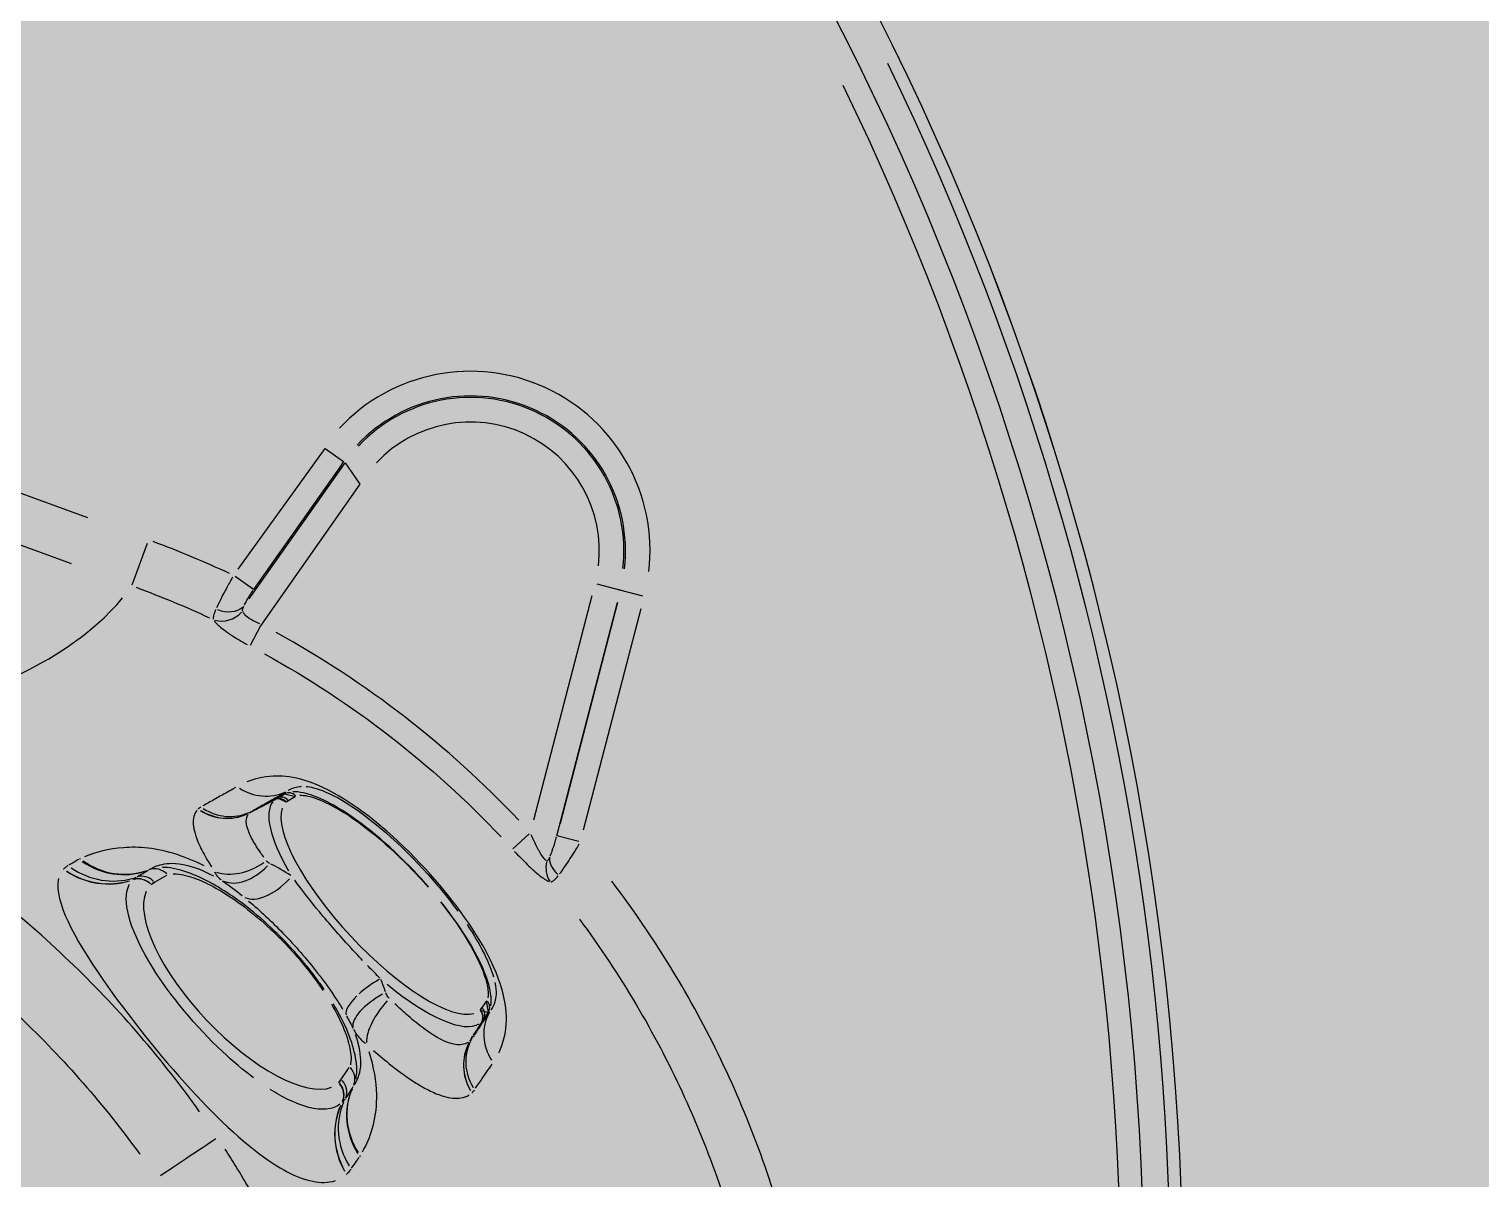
# Model space of a CAD drawing. Header units: inches. Extents: x 69197503 to 69201323, y 27704041 to 27705339.
# Drawn here: x 69201028.82 to 69201051.71, y 27704547.17 to 27704565.3 of the extents above; entities that cross this region are included whole.
import ezdxf

# ---------------------------------------------------------------- set-up
doc = ezdxf.new("R2010")
doc.units = ezdxf.units.IN
doc.header["$LTSCALE"] = 100
doc.header["$MEASUREMENT"] = 0
doc.layers.get('0').update_dxf_attribs({"linetype": 'CONTINUOUS'})
for name, color, linetype in [('P-SANR-FIXT', 2, 'CONTINUOUS'), ('Rooms-Category-Color', 7, 'CONTINUOUS'), ('Rooms-College-Color', 7, 'CONTINUOUS'), ('Rooms-Department-Color', 7, 'CONTINUOUS'), ('Rooms-Division-Color', 7, 'CONTINUOUS')]:
    doc.layers.add(name, color=color, linetype=linetype)

# ---------------------------------------------------------------- blocks, each defined once
blk = doc.blocks.new('Polarpool - polarpool_plan_dwg-3382656-ar1all Departments')
for p, q in [((39.34697, 106.98321), (39.27807, 106.26346)), ((39.30816, 106.26058), (39.37706, 106.98033)), ((39.27478, 106.22342), (39.30226, 106.22079)), ((39.04956, 106.0276), (39.04956, 106.02759)), ((39.18725, 105.9461), (39.17569, 105.9536)), ((39.34004, 105.94553), (39.19612, 105.94553)), ((39.34804, 105.93022), (39.34804, 105.92936)), ((39.19823, 105.91405), (39.34015, 105.91405))]:
    blk.add_line(p, q)
at = {"flags": 128}
for points in [[(39.09776, 106.16523), (39.09997, 106.16338), (39.10587, 106.15731)], [(39.30088, 106.1623), (39.38681, 106.12893), (39.3819, 106.11585), (39.37728, 106.11735), (39.29106, 106.14992), (39.29596, 106.16299)], [(39.28473, 106.15104), (39.38141, 106.11454), (39.37089, 106.10243), (39.2702, 106.14004), (39.2568, 106.14322)], [(39.16783, 106.10446), (39.17319, 106.09929), (39.17328, 106.09223), (39.16831, 106.09707), (39.16842, 106.097), (39.1695, 106.10308), (39.16135, 106.1117), (39.1676, 106.10477), (39.15796, 106.11585)], [(39.00811, 106.02153), (39.00799, 106.0216), (39.01878, 106.01773)], [(39.07378, 105.94267), (39.08024, 105.94558), (39.07375, 105.94801), (39.07345, 105.94281), (39.06685, 105.94529), (39.06696, 105.94522), (39.05755, 105.94808), (39.0679, 105.94466), (39.05755, 105.94807)], [(39.34804, 105.94445), (39.34804, 105.92909), (39.34804, 105.91513)], [(39.19035, 105.91513), (39.19035, 105.92909), (39.34015, 105.92909), (39.19823, 105.92909)]]:
    blk.add_lwpolyline(points, dxfattribs=at)
for centre, radius, start, end in [((39.34804, 106.02554), 0.1115, 277.9722, 61.47176), ((39.34804, 106.02554), 0.09528, 277.9722, 61.47176), ((39.34804, 106.02554), 0.09623, 277.9722, 61.47176), ((39.34804, 106.02554), 0.08001, 277.9722, 61.47176), ((38.57293, 107.17754), 1.72821, 270.51178, 315.00019), ((38.57293, 107.17754), 1.75232, 270.72645, 315.00019), ((38.57293, 107.17754), 1.71374, 270.51583, 310.50017), ((38.57293, 107.17754), 1.74463, 270.72963, 310.50017)]:
    blk.add_arc(centre, radius, start, end)
for centre, major_axis, ratio, start_param, end_param in [((39.52488, 108.39862), (0.22045, 2.18238), 0.227703, 2.730452, 3.061582), ((39.13463, 106.20448), (0.01971, 0.04213), 0.951523, 1.68925, 2.578239), ((39.13474, 106.20443), (0.01971, 0.04212), 0.951547, 1.689489, 2.578931), ((39.13764, 106.20241), (0.03214, 0.03361), 0.944582, 2.001688, 2.896511), ((39.14324, 106.19703), (0.03234, 0.03342), 0.945501, 2.013417, 2.932225), ((39.1438, 106.19641), (0.03589, 0.02958), 0.939636, 2.119894, 3.038861), ((39.08915, 106.17061), (0.00574, 0.00921), 0.921979, 4.77087, 5.823533), ((39.08928, 106.17053), (0.00574, 0.00921), 0.921979, 4.770902, 5.824143), ((39.05281, 106.09345), (0.04483, 0.07185), 0.387239, 0.15708, 2.984513), ((39.09115, 106.16901), (0.00778, 0.00756), 0.9178, 4.994413, 6.062636), ((39.0977, 106.16227), (0.00778, 0.00756), 0.9178, 4.99599, 6.092599), ((39.28145, 106.16651), (-0.01153, 0.01036), 0.912014, 0.653959, 1.847262), ((39.285, 106.16725), (0.00236, 0.01532), 0.75746, 1.613702, 2.806134), ((39.06156, 106.10647), (0.03615, 0.05879), 0.374601, 6.193101, 6.276158), ((39.1785, 106.13879), (0.01536, 0.02693), 0.960792, 1.792149, 2.779956), ((39.17865, 106.1387), (0.01621, 0.02643), 0.96036, 1.822915, 2.810547), ((39.18032, 106.13735), (0.0223, 0.02154), 0.953574, 2.065667, 3.054199), ((39.14099, 106.11454), (-0.02921, 0.0104), 0.662771, 0.129092, 1.323292), ((39.14266, 106.11742), (-0.02316, 0.02062), 0.69853, 0.486824, 1.584318), ((39.19827, 106.11878), (0.02228, 0.02157), 0.956526, 2.067868, 3.053311), ((38.92393, 106.11395), (-0.03486, 0.03079), 0.00713, 3.611992, 4.711602), ((39.1335, 106.09612), (-0.02823, 0.01282), 0.531876, 0.128813, 1.428338), ((39.11733, 106.02488), (0.05049, 0.07959), 0.31088, 0.049179, 0.934393), ((39.12412, 106.03767), (0.04395, 0.06664), 0.298922, 6.219755, 6.285692), ((39.16333, 106.10023), (0.00332, 0.00524), 0.950449, 4.777839, 5.955936), ((39.16345, 106.10015), (0.00332, 0.00524), 0.950449, 4.777839, 5.955936), ((39.12102, 106.02254), (0.04728, 0.07453), 0.31088, 0.15708, 2.984513), ((39.1291, 106.03451), (0.03931, 0.0625), 0.300572, 6.212419, 6.278355), ((39.16472, 106.09911), (0.00447, 0.0043), 0.947727, 5.005258, 6.186889), ((39.16849, 106.09519), (0.00447, 0.0043), 0.947727, 5.005258, 6.186889), ((39.06213, 105.99725), (-0.01989, 0.02379), 0.398295, 4.882612, 6.162113), ((39.07065, 106.00492), (-0.02148, 0.02236), 0.325297, 5.382288, 6.188038), ((39.07065, 106.00492), (-0.02148, 0.02236), 0.325297, 4.783336, 5.308356), ((38.98439, 105.97198), (0.02476, 0.03937), 0.923612, 0.367637, 1.303548), ((38.98452, 105.9719), (0.02476, 0.03937), 0.923659, 0.367711, 1.303736), ((38.98858, 105.97002), (0.0143, 0.04426), 0.911785, 0.139817, 1.07846), ((38.99774, 105.96705), (0.01439, 0.04423), 0.915598, 0.146068, 1.08847), ((38.99838, 105.96687), (0.01172, 0.04501), 0.910979, 0.091538, 1.034434), ((38.9995, 106.0269), (0.00574, 0.00921), 0.921979, 3.516862, 4.649467), ((38.99962, 106.02682), (0.00574, 0.00921), 0.921979, 3.516833, 4.649465), ((39.0018, 106.0258), (0.00337, 0.01032), 0.9178, 3.295151, 4.426839), ((39.04497, 106.07987), (0.03691, 0.05832), 0.374601, 3.14862, 3.231677), ((39.01074, 106.02288), (0.00337, 0.01032), 0.9178, 3.299162, 4.42705), ((39.05852, 105.99289), (-0.02738, 0.01455), 0.447324, 4.720524, 5.843133), ((39.11733, 106.02488), (0.05049, 0.07959), 0.31088, 1.975989, 3.080245), ((39.04416, 105.91985), (0.0166, 0.02619), 0.948361, 0.317875, 1.333074), ((39.04424, 105.9198), (0.01626, 0.0264), 0.948139, 0.30563, 1.320976), ((39.04653, 105.91874), (0.00988, 0.02939), 0.941199, 0.08567, 1.106681), ((39.06608, 105.91215), (0.00993, 0.02937), 0.947175, 0.087915, 1.121488), ((39.10866, 106.0133), (0.04157, 0.06816), 0.298922, 3.139086, 3.205023), ((39.06876, 105.95117), (0.00332, 0.00524), 0.950449, 3.468842, 4.646939), ((39.06889, 105.95109), (0.00332, 0.00524), 0.950449, 3.468842, 4.646939), ((39.07037, 105.95039), (0.00199, 0.00587), 0.947727, 3.237889, 4.41952), ((39.11364, 106.01014), (0.03979, 0.06219), 0.300572, 3.146423, 3.212359), ((39.07552, 105.94865), (0.00199, 0.00587), 0.947727, 3.237889, 4.41952), ((39.17384, 105.91696), (-0.01548, 0.00083), 0.92134, 4.807435, 5.625435), ((39.17657, 105.915), (0.00287, 0.01524), 0.723858, 0.303733, 1.191403)]:
    blk.add_ellipse(centre, major_axis=major_axis, ratio=ratio, start_param=start_param, end_param=end_param)
for points, knots in [([(39.06957, 106.42977), (39.06807, 106.42073), (39.06638, 106.4117), (39.05943, 106.37869), (39.05297, 106.35486), (39.03264, 106.29405), (39.01676, 106.2579), (38.97924, 106.19036), (38.95792, 106.15897), (38.93401, 106.13007)], [-22.278946, -22.278946, -22.278946, -22.278946, -20.520081, -20.520081, -15.829777, -15.829777, -8.32529, -8.32529, -1.172576, -1.172576, -1.172576, -1.172576]), ([(38.96883, 106.10065), (38.99448, 106.13126), (39.0174, 106.1644), (39.05772, 106.23558), (39.07477, 106.27363), (39.09662, 106.3376), (39.10359, 106.36267), (39.11109, 106.39738), (39.11292, 106.40687), (39.11454, 106.41638)], [1.172576, 1.172576, 1.172576, 1.172576, 8.32529, 8.32529, 15.829777, 15.829777, 20.520081, 20.520081, 22.278946, 22.278946, 22.278946, 22.278946]), ([(39.087, 106.22178), (39.08663, 106.22178), (39.08627, 106.22177), (39.07292, 106.22082), (39.05409, 106.20383), (39.01572, 106.15915), (38.99687, 106.1342), (38.96676, 106.08773), (38.95514, 106.06632), (38.94477, 106.03501), (38.94348, 106.02336), (38.94648, 106.01244), (38.94744, 106.01025), (38.94868, 106.00833)], [-25.643506, -25.643506, -25.643506, -25.643506, -25.430466, -25.430466, -18.022791, -18.022791, -11.793011, -11.793011, -6.484984, -6.484984, -2.494225, -2.494225, -1.349658, -1.349658, -1.349658, -1.349658]), ([(39.09338, 106.22023), (39.09337, 106.22023), (39.09336, 106.22024), (39.09334, 106.22025), (39.09332, 106.22026), (39.09331, 106.22027), (39.0933, 106.22027), (39.09329, 106.22027), (39.09329, 106.22028), (39.09328, 106.22028)], [-0.02391062, -0.02391062, -0.02391062, -0.02391062, -0.01623405, -0.01623405, -0.00817995, -0.00817995, -0.00314613, -0.00314613, -0.00125845, -0.00125845, -0.00125845, -0.00125845]), ([(39.09608, 106.21822), (39.09601, 106.21829), (39.09595, 106.21835), (39.0957, 106.21858), (39.09552, 106.21874), (39.09505, 106.21914), (39.09475, 106.21937), (39.09414, 106.21978), (39.09384, 106.21997), (39.09354, 106.22014)], [-0.6894455, -0.6894455, -0.6894455, -0.6894455, -0.6350156, -0.6350156, -0.4898691, -0.4898691, -0.2576349, -0.2576349, -0.0362866, -0.0362866, -0.0362866, -0.0362866]), ([(39.10221, 106.21194), (39.1022, 106.21196), (39.10219, 106.21198), (39.10214, 106.21204), (39.1021, 106.21208), (39.10201, 106.21219), (39.10195, 106.21226), (39.10183, 106.21239), (39.10177, 106.21245), (39.10172, 106.21251)], [0.0080708, 0.0080708, 0.0080708, 0.0080708, 0.020177, 0.020177, 0.0524602, 0.0524602, 0.1041134, 0.1041134, 0.1533453, 0.1533453, 0.1533453, 0.1533453]), ([(39.11725, 106.13635), (39.11858, 106.14257), (39.11939, 106.14845), (39.11973, 106.15376), (39.12068, 106.16813), (39.11856, 106.17888), (39.11561, 106.18757), (39.11259, 106.19646), (39.10854, 106.20353), (39.10402, 106.2096)], [-10.348946, -10.348946, -10.348946, -10.348946, -8.835033, -8.835033, -8.835033, -4.736316, -4.736316, -4.736316, -0.544681, -0.544681, -0.544681, -0.544681]), ([(38.99762, 106.07358), (39.0006, 106.08089), (39.00427, 106.08855), (39.01935, 106.1162), (39.03391, 106.13646), (39.06527, 106.16947), (39.08119, 106.17943), (39.09269, 106.17871), (39.09356, 106.17857), (39.09438, 106.17837)], [9.357362, 9.357362, 9.357362, 9.357362, 11.793011, 11.793011, 18.022791, 18.022791, 25.430466, 25.430466, 26.064964, 26.064964, 26.064964, 26.064964]), ([(39.09776, 106.17701), (39.09777, 106.17701), (39.09777, 106.17701), (39.09778, 106.177), (39.09779, 106.17699), (39.09781, 106.17698), (39.09782, 106.17697), (39.09785, 106.17696), (39.09786, 106.17695), (39.09788, 106.17694)], [0.00125845, 0.00125845, 0.00125845, 0.00125845, 0.00314613, 0.00314613, 0.00817995, 0.00817995, 0.01623405, 0.01623405, 0.02391062, 0.02391062, 0.02391062, 0.02391062]), ([(39.09799, 106.17687), (39.09822, 106.17674), (39.09844, 106.17659), (39.09888, 106.17628), (39.0991, 106.1761), (39.09945, 106.17581), (39.09958, 106.17569), (39.09975, 106.17552), (39.0998, 106.17547), (39.09985, 106.17543)], [0.0362866, 0.0362866, 0.0362866, 0.0362866, 0.2576349, 0.2576349, 0.4898691, 0.4898691, 0.6350156, 0.6350156, 0.6894455, 0.6894455, 0.6894455, 0.6894455]), ([(39.10633, 106.16884), (39.10635, 106.16882), (39.10637, 106.1688), (39.10641, 106.16875), (39.10643, 106.16873), (39.10647, 106.16868), (39.10648, 106.16867), (39.1065, 106.16864), (39.10651, 106.16864), (39.10652, 106.16863)], [-0.1533453, -0.1533453, -0.1533453, -0.1533453, -0.1041134, -0.1041134, -0.0524602, -0.0524602, -0.020177, -0.020177, -0.0080708, -0.0080708, -0.0080708, -0.0080708]), ([(39.1072, 106.16794), (39.1089, 106.16619), (39.11063, 106.16405), (39.11372, 106.15715), (39.11536, 106.15233), (39.1146, 106.13903), (39.11391, 106.1344), (39.11275, 106.1292)], [0.549937, 0.549937, 0.549937, 0.549937, 4.736316, 4.736316, 8.835033, 8.835033, 10.448809, 10.448809, 10.448809, 10.448809]), ([(39.26611, 106.16871), (39.26545, 106.16788), (39.26478, 106.16681), (39.26276, 106.16304), (39.2614, 106.15974), (39.25898, 106.15258), (39.2579, 106.14883), (39.25695, 106.14501)], [-2.238332, -2.238332, -2.238332, -2.238332, -1.781728, -1.781728, -0.900124, -0.900124, -0.117807, -0.117807, -0.117807, -0.117807]), ([(39.27296, 106.16947), (39.27155, 106.16969), (39.27032, 106.16981), (39.26824, 106.1698), (39.26741, 106.16966), (39.2668, 106.16939)], [0.0246112, 0.0246112, 0.0246112, 0.0246112, 0.2424746, 0.2424746, 0.4676132, 0.4676132, 0.4676132, 0.4676132]), ([(39.29506, 106.16436), (39.29249, 106.16507), (39.28991, 106.16575), (39.28308, 106.16745), (39.27901, 106.16836), (39.27519, 106.16908), (39.27475, 106.16916), (39.27433, 106.16924)], [-0.8207808, -0.8207808, -0.8207808, -0.8207808, -0.5595673, -0.5595673, -0.104042, -0.104042, -0.043199, -0.043199, -0.043199, -0.043199]), ([(39.06181, 106.04502), (39.06373, 106.04722), (39.06564, 106.04949), (39.06752, 106.05183), (39.07317, 106.05887), (39.07854, 106.06647), (39.08347, 106.07436), (39.08599, 106.07841), (39.0884, 106.08254), (39.09066, 106.08669), (39.09428, 106.09335), (39.09752, 106.10009), (39.1003, 106.10674), (39.10474, 106.11739), (39.108, 106.12778), (39.1097, 106.13738), (39.11064, 106.14271), (39.11113, 106.14774), (39.11097, 106.15266), (39.11089, 106.15511), (39.11066, 106.15752), (39.11013, 106.16), (39.11005, 106.16042), (39.10995, 106.16084), (39.10984, 106.16127)], [4.787914, 4.787914, 4.787914, 4.787914, 5.362581, 5.362581, 5.362581, 7.088985, 7.088985, 7.088985, 7.975108, 7.975108, 7.975108, 9.392905, 9.392905, 9.392905, 11.66138, 11.66138, 11.66138, 12.919674, 12.919674, 12.919674, 13.548822, 13.548822, 13.548822, 13.655187, 13.655187, 13.655187, 13.655187]), ([(39.10768, 106.15385), (39.10777, 106.15354), (39.10785, 106.15322), (39.10831, 106.15126), (39.10853, 106.14945), (39.10879, 106.14359), (39.10842, 106.13917), (39.10609, 106.12572), (39.10308, 106.11592), (39.09623, 106.09947), (39.09313, 106.09302), (39.08749, 106.08265), (39.08518, 106.07869), (39.07803, 106.06722), (39.07287, 106.05993), (39.06532, 106.05054), (39.06315, 106.04797), (39.06095, 106.04552)], [-13.677861, -13.677861, -13.677861, -13.677861, -13.548822, -13.548822, -12.919674, -12.919674, -11.66138, -11.66138, -9.392905, -9.392905, -7.975108, -7.975108, -7.088985, -7.088985, -5.362581, -5.362581, -4.675906, -4.675906, -4.675906, -4.675906]), ([(39.14925, 106.14948), (39.14677, 106.15053), (39.14387, 106.15049), (39.1372, 106.14826), (39.13341, 106.14597), (39.12665, 106.14056), (39.12391, 106.13806), (39.12, 106.13416), (39.11892, 106.13305), (39.11782, 106.13189)], [-5.944094, -5.944094, -5.944094, -5.944094, -4.035727, -4.035727, -2.033506, -2.033506, -0.782118, -0.782118, -0.312847, -0.312847, -0.312847, -0.312847]), ([(39.15058, 106.14879), (39.15056, 106.1488), (39.15055, 106.14881), (39.15052, 106.14883), (39.1505, 106.14884), (39.15048, 106.14885), (39.15047, 106.14886), (39.15045, 106.14887), (39.15045, 106.14887), (39.15045, 106.14887)], [0.00201368, 0.00201368, 0.00201368, 0.00201368, 0.01429713, 0.01429713, 0.02718469, 0.02718469, 0.03523941, 0.03523941, 0.03825994, 0.03825994, 0.03825994, 0.03825994]), ([(39.15216, 106.14749), (39.152, 106.14766), (39.15184, 106.14781), (39.1515, 106.14811), (39.15132, 106.14826), (39.15103, 106.14848), (39.15092, 106.14856), (39.15076, 106.14867), (39.15072, 106.1487), (39.15067, 106.14873)], [-0.4565543, -0.4565543, -0.4565543, -0.4565543, -0.3099763, -0.3099763, -0.1561896, -0.1561896, -0.0600729, -0.0600729, -0.0240292, -0.0240292, -0.0240292, -0.0240292]), ([(39.27132, 106.14073), (39.27159, 106.14277), (39.272, 106.14474), (39.2731, 106.14846), (39.27384, 106.15015), (39.27511, 106.15199), (39.27557, 106.15249), (39.27605, 106.15286)], [0.117807, 0.117807, 0.117807, 0.117807, 0.900124, 0.900124, 1.781728, 1.781728, 2.238332, 2.238332, 2.238332, 2.238332]), ([(39.27651, 106.15317), (39.27678, 106.1533), (39.27716, 106.15335), (39.27813, 106.15328), (39.27872, 106.15318), (39.2794, 106.15301)], [-0.4676132, -0.4676132, -0.4676132, -0.4676132, -0.2424746, -0.2424746, -0.0246112, -0.0246112, -0.0246112, -0.0246112]), ([(39.28008, 106.15288), (39.28029, 106.15284), (39.28051, 106.1528), (39.28242, 106.15243), (39.28444, 106.1519), (39.28781, 106.15084), (39.28908, 106.15041), (39.29035, 106.14994)], [0.043199, 0.043199, 0.043199, 0.043199, 0.104042, 0.104042, 0.5595673, 0.5595673, 0.8207808, 0.8207808, 0.8207808, 0.8207808]), ([(39.16921, 106.12972), (39.16877, 106.13018), (39.16833, 106.13064), (39.16671, 106.13232), (39.16553, 106.13354), (39.16245, 106.13675), (39.16055, 106.13873), (39.15681, 106.14263), (39.15498, 106.14454), (39.15314, 106.14647)], [-5.340017, -5.340017, -5.340017, -5.340017, -4.918436, -4.918436, -3.794222, -3.794222, -1.99548, -1.99548, -0.281054, -0.281054, -0.281054, -0.281054]), ([(39.25406, 106.13322), (39.24638, 106.10311), (39.23638, 106.07359), (39.21194, 106.01645), (39.1975, 105.98883), (39.18103, 105.96248)], [-13.011091, -13.011091, -13.011091, -13.011091, -6.847943, -6.847943, -0.684794, -0.684794, -0.684794, -0.684794]), ([(39.05101, 105.93015), (39.0546, 105.92943), (39.05845, 105.9291), (39.07369, 105.92983), (39.08803, 105.93472), (39.11949, 105.96172), (39.13445, 105.97958), (39.16126, 106.01986), (39.17389, 106.04398), (39.18306, 106.07614), (39.1843, 106.08493), (39.18436, 106.09891), (39.18335, 106.10425), (39.18002, 106.11506), (39.17735, 106.1198), (39.17434, 106.12381)], [-26.859894, -26.859894, -26.859894, -26.859894, -24.739376, -24.739376, -19.084662, -19.084662, -14.294404, -14.294404, -9.149742, -9.149742, -6.853899, -6.853899, -4.558056, -4.558056, -1.413679, -1.413679, -1.413679, -1.413679]), ([(39.11533, 106.12925), (39.11474, 106.12872), (39.1142, 106.12816), (39.11322, 106.12698), (39.11278, 106.12636), (39.11215, 106.12531), (39.11193, 106.1249), (39.11167, 106.12433), (39.1116, 106.12418), (39.11153, 106.12402)], [-0.2820728, -0.2820728, -0.2820728, -0.2820728, -0.1915126, -0.1915126, -0.0964986, -0.0964986, -0.0371148, -0.0371148, -0.0148459, -0.0148459, -0.0148459, -0.0148459]), ([(39.19382, 105.95449), (39.2107, 105.9815), (39.2255, 106.00981), (39.25055, 106.06838), (39.26081, 106.09863), (39.26868, 106.1295)], [0.684794, 0.684794, 0.684794, 0.684794, 6.847943, 6.847943, 13.011091, 13.011091, 13.011091, 13.011091]), ([(39.13168, 106.10178), (39.1325, 106.10277), (39.13331, 106.10372), (39.13624, 106.10708), (39.13828, 106.10925), (39.14332, 106.11404), (39.14614, 106.11615), (39.15111, 106.11842), (39.15328, 106.11865), (39.15515, 106.11797)], [0.312847, 0.312847, 0.312847, 0.312847, 0.782118, 0.782118, 2.033506, 2.033506, 4.035727, 4.035727, 5.944094, 5.944094, 5.944094, 5.944094]), ([(39.15605, 106.11756), (39.15605, 106.11756), (39.15606, 106.11756), (39.15606, 106.11756), (39.15607, 106.11755), (39.15609, 106.11754), (39.15609, 106.11754), (39.15611, 106.11753), (39.15612, 106.11752), (39.15613, 106.11752)], [-0.03825994, -0.03825994, -0.03825994, -0.03825994, -0.03523941, -0.03523941, -0.02718469, -0.02718469, -0.01429713, -0.01429713, -0.00201368, -0.00201368, -0.00201368, -0.00201368]), ([(39.1562, 106.11747), (39.15623, 106.11745), (39.15626, 106.11743), (39.15638, 106.11736), (39.15646, 106.1173), (39.15668, 106.11713), (39.15681, 106.11703), (39.15706, 106.11681), (39.15718, 106.11669), (39.1573, 106.11657)], [0.0240292, 0.0240292, 0.0240292, 0.0240292, 0.0600729, 0.0600729, 0.1561896, 0.1561896, 0.3099763, 0.3099763, 0.4565543, 0.4565543, 0.4565543, 0.4565543]), ([(39.15827, 106.11556), (39.16012, 106.11365), (39.16197, 106.11174), (39.16572, 106.10786), (39.16764, 106.10588), (39.17073, 106.10268), (39.17192, 106.10145), (39.17355, 106.09977), (39.17399, 106.09931), (39.17443, 106.09885)], [0.281054, 0.281054, 0.281054, 0.281054, 1.99548, 1.99548, 3.794222, 3.794222, 4.918436, 4.918436, 5.340017, 5.340017, 5.340017, 5.340017]), ([(39.10308, 106.10415), (39.0992, 106.09606), (39.09448, 106.08728), (39.08356, 106.06932), (39.07728, 106.06009), (39.06644, 106.04603), (39.06211, 106.04083), (39.05609, 106.03423), (39.05445, 106.0325), (39.05282, 106.03083)], [-7.063712, -7.063712, -7.063712, -7.063712, -4.795849, -4.795849, -2.416513, -2.416513, -0.929428, -0.929428, -0.372875, -0.372875, -0.372875, -0.372875]), ([(39.12897, 106.09751), (39.12899, 106.09757), (39.12901, 106.09764), (39.12907, 106.09789), (39.12912, 106.09806), (39.12928, 106.0985), (39.12939, 106.09876), (39.12965, 106.09923), (39.12979, 106.09945), (39.12995, 106.09966)], [0.0148459, 0.0148459, 0.0148459, 0.0148459, 0.0371148, 0.0371148, 0.0964986, 0.0964986, 0.1915126, 0.1915126, 0.2820728, 0.2820728, 0.2820728, 0.2820728]), ([(39.17558, 106.0977), (39.17579, 106.09751), (39.176, 106.09731), (39.17744, 106.09586), (39.17871, 106.09445), (39.18, 106.09114), (39.18014, 106.09074), (39.18027, 106.09031)], [0.264208, 0.264208, 0.264208, 0.264208, 0.884707, 0.884707, 4.558056, 4.558056, 5.019944, 5.019944, 5.019944, 5.019944]), ([(39.18093, 106.0875), (39.18115, 106.08624), (39.18129, 106.08474), (39.18136, 106.07851), (39.18055, 106.0719), (39.17264, 106.04444), (39.1605, 106.02075), (39.14159, 105.99227), (39.13569, 105.98425), (39.12969, 105.97695)], [5.871759, 5.871759, 5.871759, 5.871759, 6.853899, 6.853899, 9.149742, 9.149742, 14.294404, 14.294404, 16.448689, 16.448689, 16.448689, 16.448689]), ([(39.17459, 106.08988), (39.17479, 106.08924), (39.17495, 106.08855), (39.17538, 106.08608), (39.17547, 106.08408), (39.17522, 106.07752), (39.17436, 106.07239), (39.16885, 106.05124), (39.16016, 106.03192), (39.14598, 106.0083), (39.14278, 106.00332), (39.13946, 105.99848)], [-15.063015, -15.063015, -15.063015, -15.063015, -14.734305, -14.734305, -13.961942, -13.961942, -12.417216, -12.417216, -8.218836, -8.218836, -7.077269, -7.077269, -7.077269, -7.077269]), ([(39.1397, 105.99828), (39.14305, 106.00317), (39.14628, 106.00821), (39.1607, 106.03222), (39.16958, 106.05187), (39.17541, 106.07407), (39.17637, 106.07953), (39.17669, 106.08699), (39.17662, 106.08935), (39.17611, 106.09263), (39.17591, 106.0936), (39.17561, 106.0946)], [7.087072, 7.087072, 7.087072, 7.087072, 8.218836, 8.218836, 12.417216, 12.417216, 13.961942, 13.961942, 14.734305, 14.734305, 15.063531, 15.063531, 15.063531, 15.063531]), ([(38.83517, 105.98217), (38.84949, 105.99143), (38.86345, 106.00134), (38.89112, 106.02287), (38.9048, 106.03455), (38.92609, 106.05445), (38.93406, 106.06234), (38.94468, 106.07345), (38.94755, 106.07651), (38.95038, 106.07959)], [0.50015, 0.50015, 0.50015, 0.50015, 3.551062, 3.551062, 6.75202, 6.75202, 8.752618, 8.752618, 9.502843, 9.502843, 9.502843, 9.502843]), ([(39.08522, 106.02637), (39.08725, 106.02963), (39.08934, 106.03294), (39.09663, 106.04421), (39.10209, 106.05222), (39.11274, 106.06697), (39.11793, 106.07373), (39.12276, 106.07967)], [1.422423, 1.422423, 1.422423, 1.422423, 2.416513, 2.416513, 4.795849, 4.795849, 7.118951, 7.118951, 7.118951, 7.118951]), ([(38.99524, 106.01751), (38.99304, 106.0193), (38.99133, 106.02182), (38.98804, 106.03102), (38.988, 106.03952), (38.99083, 106.05339), (38.99192, 106.0575), (38.9933, 106.06179)], [0.421458, 0.421458, 0.421458, 0.421458, 2.494225, 2.494225, 6.484984, 6.484984, 8.007704, 8.007704, 8.007704, 8.007704]), ([(39.01305, 106.0119), (39.01353, 106.01193), (39.01398, 106.01197), (39.01441, 106.01201), (39.01592, 106.01218), (39.01723, 106.01245), (39.01849, 106.01278), (39.02101, 106.01343), (39.02333, 106.01432), (39.02563, 106.01539), (39.03024, 106.01751), (39.03471, 106.02031), (39.03922, 106.02367), (39.04435, 106.02751), (39.04953, 106.0321), (39.05461, 106.03726)], [0.231764, 0.231764, 0.231764, 0.231764, 0.325042, 0.325042, 0.325042, 0.650084, 0.650084, 0.650084, 1.300168, 1.300168, 1.300168, 2.600337, 2.600337, 2.600337, 4.081419, 4.081419, 4.081419, 4.081419]), ([(39.05409, 106.03828), (39.04966, 106.03388), (39.04521, 106.03001), (39.03682, 106.0238), (39.03286, 106.02139), (39.02729, 106.0189), (39.02551, 106.01826), (39.02299, 106.01766), (39.02218, 106.01752), (39.02112, 106.01744), (39.02085, 106.01743), (39.02058, 106.01743)], [-3.967007, -3.967007, -3.967007, -3.967007, -2.600337, -2.600337, -1.300168, -1.300168, -0.650084, -0.650084, -0.325042, -0.325042, -0.20879, -0.20879, -0.20879, -0.20879]), ([(39.07732, 106.01333), (39.07889, 106.01599), (39.08054, 106.01874), (39.0825, 106.02195), (39.08274, 106.02234), (39.08298, 106.02273)], [0.0552975, 0.0552975, 0.0552975, 0.0552975, 0.9294281, 0.9294281, 1.0506516, 1.0506516, 1.0506516, 1.0506516]), ([(38.99917, 106.0153), (38.9991, 106.01532), (38.99903, 106.01534), (38.99878, 106.01543), (38.99861, 106.0155), (38.99816, 106.01569), (38.99789, 106.01581), (38.99737, 106.01607), (38.99712, 106.01621), (38.99688, 106.01636)], [0.0366394, 0.0366394, 0.0366394, 0.0366394, 0.0915984, 0.0915984, 0.2381558, 0.2381558, 0.4726477, 0.4726477, 0.6961478, 0.6961478, 0.6961478, 0.6961478]), ([(39.03958, 106.01922), (39.03296, 106.01486), (39.02756, 106.01268), (39.02355, 106.01169), (39.01682, 106.01002), (39.01306, 106.01088), (39.00986, 106.01181), (39.00968, 106.01187), (39.0095, 106.01192), (39.00932, 106.01198)], [21.788092, 21.788092, 21.788092, 21.788092, 24.740263, 24.740263, 24.740263, 29.704591, 29.704591, 29.704591, 29.989093, 29.989093, 29.989093, 29.989093]), ([(39.04228, 106.021), (39.04137, 106.02016), (39.04051, 106.01924), (39.03886, 106.0172), (39.03808, 106.01608), (39.03693, 106.01411), (39.03652, 106.01332), (39.036, 106.0122), (39.03586, 106.01188), (39.03573, 106.01157)], [-0.3858329, -0.3858329, -0.3858329, -0.3858329, -0.2619602, -0.2619602, -0.1319954, -0.1319954, -0.0507675, -0.0507675, -0.020307, -0.020307, -0.020307, -0.020307]), ([(38.97022, 105.99651), (38.97081, 105.99636), (38.97141, 105.99621), (38.98223, 105.9937), (38.9938, 105.99325), (39.01457, 105.99912), (39.02281, 106.00282), (39.03134, 106.00821)], [-29.998083, -29.998083, -29.998083, -29.998083, -29.704591, -29.704591, -24.740263, -24.740263, -21.958907, -21.958907, -21.958907, -21.958907]), ([(39.00848, 106.01226), (39.00847, 106.01226), (39.00847, 106.01227), (39.00845, 106.01227), (39.00843, 106.01228), (39.00839, 106.01229), (39.00837, 106.01229), (39.00833, 106.0123), (39.00831, 106.01231), (39.00829, 106.01232)], [-0.09972902, -0.09972902, -0.09972902, -0.09972902, -0.09185567, -0.09185567, -0.07086009, -0.07086009, -0.03726716, -0.03726716, -0.0052489, -0.0052489, -0.0052489, -0.0052489]), ([(39.03282, 106.00575), (39.03063, 106.00139), (39.02861, 105.99712), (39.0245, 105.98784), (39.02255, 105.98294), (39.01997, 105.97545), (39.01912, 105.97267), (39.018, 105.96836), (39.01763, 105.96676), (39.01671, 105.9621), (39.01635, 105.95922), (39.01612, 105.9524), (39.01666, 105.94882), (39.01868, 105.94413), (39.01973, 105.94261), (39.02104, 105.94138)], [-8.420576, -8.420576, -8.420576, -8.420576, -7.290446, -7.290446, -5.872244, -5.872244, -4.985867, -4.985867, -4.431882, -4.431882, -3.323912, -3.323912, -1.551159, -1.551159, -0.443188, -0.443188, -0.443188, -0.443188]), ([(39.06661, 106.00451), (39.06667, 106.0046), (39.06672, 106.0047), (39.06694, 106.00503), (39.06711, 106.00526), (39.0676, 106.00584), (39.06793, 106.00618), (39.06863, 106.00681), (39.069, 106.00709), (39.06939, 106.00736)], [0.020307, 0.020307, 0.020307, 0.020307, 0.0507675, 0.0507675, 0.1319954, 0.1319954, 0.2619602, 0.2619602, 0.3858329, 0.3858329, 0.3858329, 0.3858329]), ([(38.95445, 106.00253), (38.95482, 106.00229), (38.95519, 106.00207), (38.95598, 106.00163), (38.9564, 106.00142), (38.9571, 106.00111), (38.95737, 106.00099), (38.95775, 106.00084), (38.95786, 106.0008), (38.95796, 106.00076)], [-0.6961478, -0.6961478, -0.6961478, -0.6961478, -0.4726477, -0.4726477, -0.2381558, -0.2381558, -0.0915984, -0.0915984, -0.0366394, -0.0366394, -0.0366394, -0.0366394]), ([(38.96696, 105.99746), (38.96702, 105.99744), (38.96709, 105.99741), (38.96721, 105.99737), (38.96728, 105.99735), (38.96738, 105.99731), (38.96742, 105.9973), (38.96748, 105.99728), (38.9675, 105.99728), (38.96751, 105.99727)], [0.0052489, 0.0052489, 0.0052489, 0.0052489, 0.03726716, 0.03726716, 0.07086009, 0.07086009, 0.09185567, 0.09185567, 0.09972902, 0.09972902, 0.09972902, 0.09972902]), ([(39.05246, 105.95023), (39.05145, 105.95116), (39.05066, 105.95233), (39.0492, 105.95595), (39.04891, 105.95873), (39.04938, 105.96403), (39.04978, 105.96626), (39.05071, 105.96988), (39.05107, 105.97113), (39.05214, 105.97448), (39.05293, 105.97664), (39.05527, 105.98247), (39.05702, 105.9863), (39.06061, 105.99353), (39.06237, 105.99687), (39.06424, 106.00028)], [0.443188, 0.443188, 0.443188, 0.443188, 1.551159, 1.551159, 3.323912, 3.323912, 4.431882, 4.431882, 4.985867, 4.985867, 5.872244, 5.872244, 7.290446, 7.290446, 8.420576, 8.420576, 8.420576, 8.420576]), ([(39.07802, 105.94233), (39.07818, 105.94235), (39.07834, 105.94236), (39.07948, 105.9425), (39.08038, 105.94268), (39.08268, 105.94328), (39.08404, 105.94376), (39.0876, 105.94527), (39.08981, 105.94645), (39.09567, 105.95006), (39.09936, 105.95282), (39.10927, 105.96128), (39.11565, 105.96775), (39.12554, 105.97926), (39.12914, 105.98375), (39.13266, 105.98845)], [0.332197, 0.332197, 0.332197, 0.332197, 0.381687, 0.381687, 0.68467, 0.68467, 1.169442, 1.169442, 1.945078, 1.945078, 3.186094, 3.186094, 5.171721, 5.171721, 6.311738, 6.311738, 6.311738, 6.311738]), ([(39.13255, 105.98884), (39.12913, 105.98428), (39.12564, 105.97993), (39.11601, 105.96874), (39.10981, 105.96246), (39.10034, 105.95441), (39.09686, 105.95183), (39.09151, 105.94856), (39.08955, 105.94753), (39.08656, 105.9463), (39.08547, 105.94593), (39.08378, 105.94552), (39.08315, 105.94541), (39.08246, 105.94535), (39.08236, 105.94534), (39.08226, 105.94533)], [-6.301935, -6.301935, -6.301935, -6.301935, -5.171721, -5.171721, -3.186094, -3.186094, -1.945078, -1.945078, -1.169442, -1.169442, -0.68467, -0.68467, -0.381687, -0.381687, -0.331681, -0.331681, -0.331681, -0.331681]), ([(39.12309, 105.96923), (39.1179, 105.96345), (39.1127, 105.95829), (39.10341, 105.95027), (39.09921, 105.94727), (39.09574, 105.94522)], [17.236509, 17.236509, 17.236509, 17.236509, 19.084662, 19.084662, 20.840342, 20.840342, 20.840342, 20.840342]), ([(39.17442, 105.95213), (39.17342, 105.95056), (39.17244, 105.94899), (39.16945, 105.94405), (39.16755, 105.94071), (39.16446, 105.93468), (39.16324, 105.93196), (39.16209, 105.92855), (39.16182, 105.92752), (39.16169, 105.92665)], [0.127608, 0.127608, 0.127608, 0.127608, 0.496642, 0.496642, 1.29127, 1.29127, 2.038703, 2.038703, 2.424556, 2.424556, 2.424556, 2.424556]), ([(39.05383, 105.94919), (39.05382, 105.94919), (39.05382, 105.94919), (39.05381, 105.9492), (39.0538, 105.9492), (39.05379, 105.94921), (39.05379, 105.94921), (39.05379, 105.94921), (39.05379, 105.94921), (39.05378, 105.94922)], [-0.01785059, -0.01785059, -0.01785059, -0.01785059, -0.01211961, -0.01211961, -0.00610678, -0.00610678, -0.00234876, -0.00234876, -0.0009395, -0.0009395, -0.0009395, -0.0009395]), ([(39.05551, 105.94842), (39.05531, 105.94849), (39.05512, 105.94856), (39.05474, 105.94872), (39.05455, 105.9488), (39.05426, 105.94895), (39.05414, 105.94901), (39.05399, 105.94909), (39.05395, 105.94912), (39.05391, 105.94914)], [0.0249441, 0.0249441, 0.0249441, 0.0249441, 0.1771032, 0.1771032, 0.3367456, 0.3367456, 0.4365221, 0.4365221, 0.4739382, 0.4739382, 0.4739382, 0.4739382]), ([(39.0742, 105.94212), (39.07226, 105.94277), (39.07031, 105.94344), (39.06626, 105.9448), (39.06418, 105.9455), (39.06076, 105.94665), (39.05943, 105.9471), (39.05761, 105.94771), (39.05711, 105.94788), (39.05661, 105.94805)], [0.202141, 0.202141, 0.202141, 0.202141, 1.435203, 1.435203, 2.728907, 2.728907, 3.537472, 3.537472, 3.840684, 3.840684, 3.840684, 3.840684]), ([(39.09265, 105.94353), (39.08692, 105.94066), (39.08355, 105.94042), (39.07873, 105.94056), (39.07708, 105.94103), (39.07564, 105.9416)], [21.402205, 21.402205, 21.402205, 21.402205, 24.739376, 24.739376, 27.911922, 27.911922, 27.911922, 27.911922]), ([(39.17393, 105.93166), (39.17407, 105.9321), (39.17435, 105.93263), (39.17555, 105.93437), (39.17682, 105.93576), (39.18, 105.93885), (39.18195, 105.94056), (39.18502, 105.94309), (39.18602, 105.9439), (39.18705, 105.9447)], [-2.424556, -2.424556, -2.424556, -2.424556, -2.038703, -2.038703, -1.29127, -1.29127, -0.496642, -0.496642, -0.127608, -0.127608, -0.127608, -0.127608]), ([(39.02273, 105.94006), (39.02274, 105.94005), (39.02274, 105.94005), (39.02274, 105.94005), (39.02275, 105.94004), (39.02276, 105.94004), (39.02277, 105.94003), (39.02279, 105.94002), (39.0228, 105.94002), (39.0228, 105.94001)], [0.0009395, 0.0009395, 0.0009395, 0.0009395, 0.00234876, 0.00234876, 0.00610678, 0.00610678, 0.01211961, 0.01211961, 0.01785059, 0.01785059, 0.01785059, 0.01785059]), ([(39.02291, 105.93994), (39.02296, 105.93991), (39.02301, 105.93988), (39.02321, 105.93976), (39.02335, 105.93968), (39.02373, 105.93948), (39.02396, 105.93937), (39.02444, 105.93915), (39.02468, 105.93905), (39.02493, 105.93896)], [-0.4739382, -0.4739382, -0.4739382, -0.4739382, -0.4365221, -0.4365221, -0.3367456, -0.3367456, -0.1771032, -0.1771032, -0.0249441, -0.0249441, -0.0249441, -0.0249441]), ([(39.02602, 105.93857), (39.02651, 105.93839), (39.027, 105.93822), (39.02879, 105.93758), (39.03008, 105.93711), (39.03342, 105.93591), (39.03546, 105.93518), (39.03941, 105.93376), (39.04133, 105.93307), (39.04323, 105.93239)], [-3.840684, -3.840684, -3.840684, -3.840684, -3.537472, -3.537472, -2.728907, -2.728907, -1.435203, -1.435203, -0.202141, -0.202141, -0.202141, -0.202141]), ([(39.16168, 105.92565), (39.16176, 105.92545), (39.16187, 105.92526), (39.16233, 105.92465), (39.1628, 105.92423), (39.16424, 105.92323), (39.16535, 105.92265), (39.16662, 105.92209)], [-0.4696672, -0.4696672, -0.4696672, -0.4696672, -0.3968084, -0.3968084, -0.2406834, -0.2406834, -0.0247193, -0.0247193, -0.0247193, -0.0247193]), ([(39.17632, 105.93029), (39.17559, 105.93037), (39.17498, 105.93047), (39.17424, 105.93071), (39.17403, 105.93083), (39.17387, 105.93103), (39.17384, 105.9311), (39.17384, 105.93117)], [0.0247193, 0.0247193, 0.0247193, 0.0247193, 0.2406834, 0.2406834, 0.3968084, 0.3968084, 0.4696672, 0.4696672, 0.4696672, 0.4696672]), ([(39.18959, 105.92932), (39.18852, 105.92932), (39.18745, 105.92934), (39.18432, 105.92944), (39.18229, 105.92956), (39.17923, 105.92986), (39.1781, 105.93), (39.1771, 105.93017)], [0.0491563, 0.0491563, 0.0491563, 0.0491563, 0.2559587, 0.2559587, 0.6654927, 0.6654927, 0.9339695, 0.9339695, 0.9339695, 0.9339695]), ([(39.16799, 105.92152), (39.16971, 105.92081), (39.17165, 105.92007), (39.17684, 105.91821), (39.18027, 105.91708), (39.18552, 105.91545), (39.1873, 105.91492), (39.18908, 105.91441)], [-0.9339695, -0.9339695, -0.9339695, -0.9339695, -0.6654927, -0.6654927, -0.2559587, -0.2559587, -0.0491563, -0.0491563, -0.0491563, -0.0491563]), ([(39.14382, 105.90258), (39.13045, 105.88595), (39.1162, 105.87002), (39.07257, 105.82612), (39.0411, 105.80023), (38.97369, 105.7551), (38.93774, 105.73588), (38.8619, 105.70438), (38.82192, 105.69228), (38.74994, 105.67806), (38.71828, 105.67425), (38.68651, 105.67282)], [-37.673995, -37.673995, -37.673995, -37.673995, -33.338495, -33.338495, -25.103348, -25.103348, -16.868195, -16.868195, -8.4341, -8.4341, -1.982842, -1.982842, -1.982842, -1.982842]), ([(38.68829, 105.6421), (38.72147, 105.64365), (38.75453, 105.64766), (38.82987, 105.66264), (38.87178, 105.67537), (38.9513, 105.70849), (38.98899, 105.7287), (39.05968, 105.77613), (39.09267, 105.80334), (39.14007, 105.8511), (39.15647, 105.86966), (39.17174, 105.88912)], [2.006535, 2.006535, 2.006535, 2.006535, 8.4341, 8.4341, 16.868195, 16.868195, 25.103348, 25.103348, 33.338495, 33.338495, 38.124164, 38.124164, 38.124164, 38.124164])]:
    blk.add_open_spline(points, degree=3, knots=knots)
for points in [[(39.10141, 106.21282), (39.09978, 106.21448), (39.09814, 106.21614), (39.09649, 106.21781)], [(39.27398, 106.22075), (39.27235, 106.20441), (39.27006, 106.18814), (39.26711, 106.17199)], [(39.29686, 106.16682), (39.29994, 106.18369), (39.30234, 106.20068), (39.30405, 106.21774)], [(39.10026, 106.17501), (39.10218, 106.17306), (39.10409, 106.17112), (39.106, 106.16917)], [(39.11114, 106.12298), (39.10952, 106.11862), (39.10757, 106.11389), (39.1053, 106.10891)], [(39.1563, 106.11729), (39.15778, 106.11564), (39.15927, 106.114), (39.16076, 106.11235)], [(39.16076, 106.11235), (39.1593, 106.11398), (39.15784, 106.11561), (39.15638, 106.11724)], [(39.12497, 106.08283), (39.12654, 106.08754), (39.12781, 106.09217), (39.12878, 106.09663)], [(39.04921, 106.02726), (39.04714, 106.02527), (39.04508, 106.0234), (39.04307, 106.02169)], [(39.04957, 106.0276), (39.04956, 106.0276), (39.04956, 106.0276), (39.04956, 106.02759)], [(38.99676, 106.01643), (38.99672, 106.01646), (38.99668, 106.01648), (38.99664, 106.0165)], [(39.00783, 106.01247), (39.00515, 106.01334), (39.00245, 106.01422), (38.99975, 106.0151)], [(39.06996, 106.00774), (39.07225, 106.00924), (39.07448, 106.01085), (39.07666, 106.01255)], [(38.95416, 106.00273), (38.9542, 106.0027), (38.95423, 106.00268), (38.95427, 106.00265)], [(38.95862, 106.00052), (38.96127, 105.99955), (38.9639, 105.99858), (38.9665, 105.99763)], [(39.05689, 105.94827), (39.05591, 105.94857), (39.05493, 105.94887), (39.05395, 105.94917)], [(39.05399, 105.94914), (39.05496, 105.94885), (39.05593, 105.94856), (39.0569, 105.94827)]]:
    blk.add_open_spline(points, degree=3)
blk = doc.blocks.new('Polarpool - Polarpool-3382658-ar1all Departments')
blk.add_arc((0, 9.377), 44.509, 270.7261, 315.0002)
blk.add_arc((0, 9.377), 44.509, 270.7261, 315.0002)
at = {"xscale": 25.40000000007192, "yscale": 25.40000000007192, "zscale": 25.40000000007192}
blk.add_blockref('Polarpool - polarpool_plan_dwg-3382656-ar1all Departments', (-979.752, -2712.933), dxfattribs=at)

msp = doc.modelspace()

# ---------------------------------------------------------------- hatches: boundary and pattern name
at = {"layer": 'Rooms-Category-Color', "true_color": 0xfbafa2}
msp.add_hatch(color=21, dxfattribs=at).paths.add_polyline_path([(69200849.325, 27704511.073), (69200893.724, 27704499.528), (69200895.8, 27704507.513), (69201035.408, 27704471.213), (69201067.367, 27704594.126), (69200883.361, 27704641.97), (69200880.561, 27704631.203), (69200876.811, 27704632.178), (69200862.373, 27704576.65), (69200866.123, 27704575.675)])
at = {"layer": 'Rooms-College-Color', "true_color": 0xffff64}
msp.add_hatch(color=51, dxfattribs=at).paths.add_polyline_path([(69200849.325, 27704511.073), (69200893.724, 27704499.528), (69200895.8, 27704507.513), (69201035.408, 27704471.213), (69201067.367, 27704594.126), (69200883.361, 27704641.97), (69200880.561, 27704631.203), (69200876.811, 27704632.178), (69200862.373, 27704576.65), (69200866.123, 27704575.675)])
at = {"layer": 'Rooms-Department-Color', "true_color": 0x604aed}
msp.add_hatch(color=173, dxfattribs=at).paths.add_polyline_path([(69200849.325, 27704511.073), (69200893.724, 27704499.528), (69200895.8, 27704507.513), (69201035.408, 27704471.213), (69201067.367, 27704594.126), (69200883.361, 27704641.97), (69200880.561, 27704631.203), (69200876.811, 27704632.178), (69200862.373, 27704576.65), (69200866.123, 27704575.675)])
at = {"layer": 'Rooms-Division-Color', "true_color": 0x604aed}
msp.add_hatch(color=173, dxfattribs=at).paths.add_polyline_path([(69200849.325, 27704511.073), (69200893.724, 27704499.528), (69200895.8, 27704507.513), (69201035.408, 27704471.213), (69201067.367, 27704594.126), (69200883.361, 27704641.97), (69200880.561, 27704631.203), (69200876.811, 27704632.178), (69200862.373, 27704576.65), (69200866.123, 27704575.675)])

# ---------------------------------------------------------------- block references
at = {"layer": 'P-SANR-FIXT', "rotation": 75.42494896880507}
msp.add_blockref('Polarpool - Polarpool-3382658-ar1all Departments', (69201011.579, 27704543.02), dxfattribs=at)

doc.saveas('drawing.dxf')
